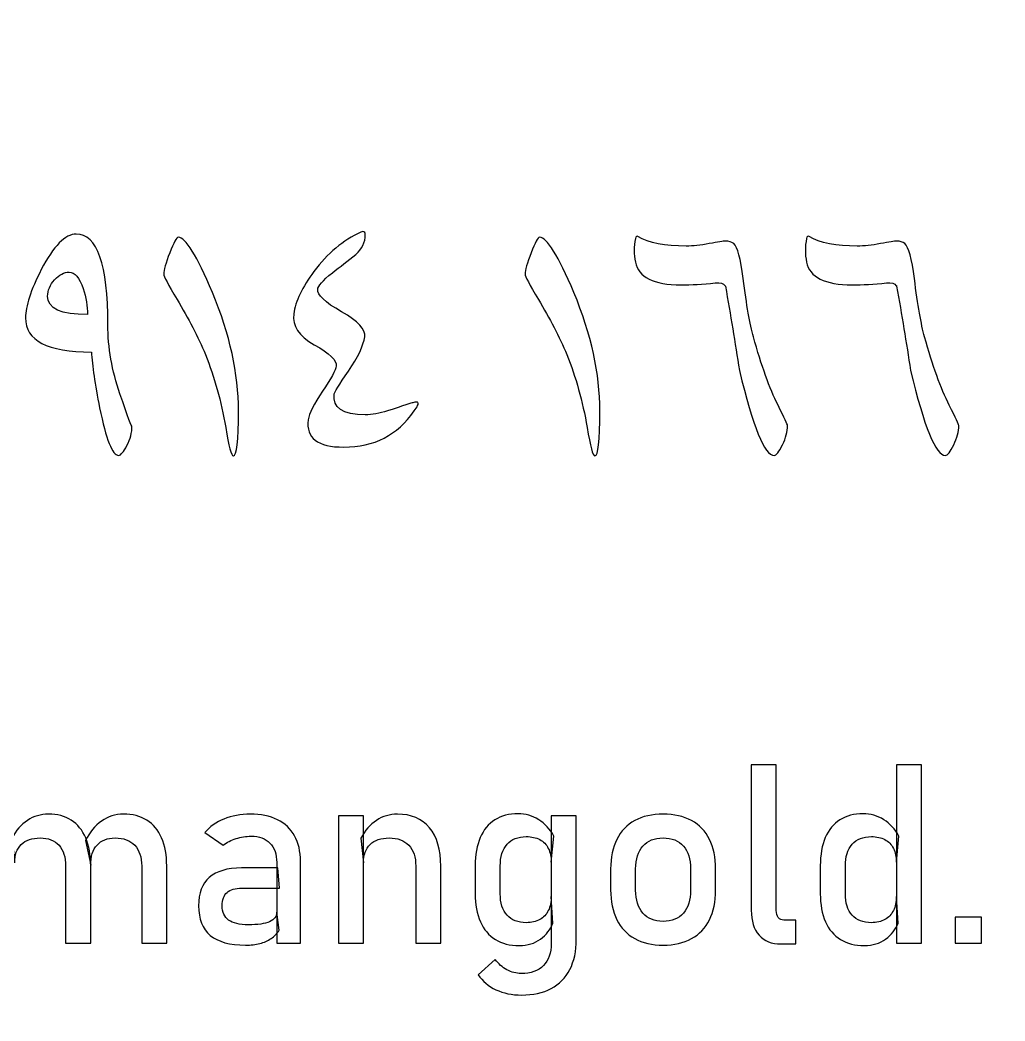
# Model space of a CAD drawing. Header units: millimetres. Extents: x -324 to 397, y -93 to 254.
# Drawn here: x 307.9 to 317.69, y 54.43 to 64.38 of the extents above; entities that cross this region are included whole.
import ezdxf

# ---------------------------------------------------------------- set-up
doc = ezdxf.new("R2010")
doc.units = ezdxf.units.MM
doc.header["$MEASUREMENT"] = 0
doc.layers.add('Layer 1', color=7, linetype='Continuous')

msp = doc.modelspace()

# ---------------------------------------------------------------- linework, layer by layer
at = {"layer": 'Layer 1', "color": 250, "lineweight": 18}
msp.add_open_spline([(296.9672, 84.2841), (296.9672, 84.2841), (330.7672, 84.2841), (330.7672, 84.2841), (332.4195, 84.2841), (333.7672, 82.9364), (333.7672, 81.2841), (333.7672, 81.2841), (333.7672, 47.4841), (333.7672, 47.4841), (333.7672, 45.8318), (332.4195, 44.4841), (330.7672, 44.4841), (330.7672, 44.4841), (296.9672, 44.4841), (296.9672, 44.4841), (295.3149, 44.4841), (293.9672, 45.8318), (293.9672, 47.4841), (293.9672, 47.4841), (293.9672, 81.2841), (293.9672, 81.2841), (293.9672, 82.9364), (295.3149, 84.2841), (296.9672, 84.2841)], degree=3, knots=[0, 0, 0, 0, 0.125, 0.125, 0.125, 0.25, 0.25, 0.25, 0.375, 0.375, 0.375, 0.5, 0.5, 0.5, 0.625, 0.625, 0.625, 0.75, 0.75, 0.75, 0.875, 0.875, 0.875, 1, 1, 1, 1], dxfattribs=at)
at = {"layer": 'Layer 1', "color": 250}
for points, knots in [([(309.0101, 60.3467), (309.0101, 60.2837), (308.9932, 60.2196), (308.9596, 60.1545), (308.926, 60.0894), (308.8987, 60.0568), (308.8777, 60.0568), (308.8147, 60.0568), (308.7517, 60.2144), (308.6887, 60.5294), (308.6425, 60.7647), (308.6152, 60.9495), (308.6068, 61.084), (308.1699, 61.084), (307.9514, 61.1974), (307.9514, 61.4242), (307.9514, 61.5376), (308.0039, 61.6973), (308.109, 61.9031), (308.2308, 62.1384), (308.3463, 62.256), (308.4555, 62.256), (308.6656, 62.256), (308.7706, 61.9556), (308.7706, 61.3549), (308.7706, 61.1281), (308.8105, 60.8991), (308.8903, 60.6681), (308.9701, 60.437), (309.0101, 60.3299), (309.0101, 60.3467)], [0, 0, 0, 0, 0.1, 0.1, 0.1, 0.2, 0.2, 0.2, 0.3, 0.3, 0.3, 0.4, 0.4, 0.4, 0.5, 0.5, 0.5, 0.6, 0.6, 0.6, 0.7, 0.7, 0.7, 0.8, 0.8, 0.8, 0.9, 0.9, 0.9, 1, 1, 1, 1]), ([(310.0687, 60.4979), (310.0687, 60.1997), (310.0519, 60.0505), (310.0183, 60.0505), (309.9973, 60.0505), (309.9721, 60.1451), (309.9427, 60.3341), (309.8964, 60.5946), (309.8292, 60.8361), (309.741, 61.0587), (309.6654, 61.2352), (309.5709, 61.4179), (309.4575, 61.607), (309.3692, 61.754), (309.3251, 61.838), (309.3251, 61.859), (309.3251, 61.8968), (309.3451, 61.9672), (309.385, 62.0701), (309.4249, 62.173), (309.4533, 62.2245), (309.4701, 62.2245), (309.5415, 62.2245), (309.6549, 62.0418), (309.8103, 61.6763), (309.9826, 61.2604), (310.0687, 60.8676), (310.0687, 60.4979)], [0, 0, 0, 0, 0.111111, 0.111111, 0.111111, 0.222222, 0.222222, 0.222222, 0.333333, 0.333333, 0.333333, 0.444444, 0.444444, 0.444444, 0.555556, 0.555556, 0.555556, 0.666667, 0.666667, 0.666667, 0.777778, 0.777778, 0.777778, 0.888889, 0.888889, 0.888889, 1, 1, 1, 1]), ([(311.8141, 60.4979), (311.6503, 60.2585), (311.4172, 60.1388), (311.1147, 60.1388), (310.8543, 60.1388), (310.7366, 60.2291), (310.7618, 60.4097), (310.7702, 60.4727), (310.8175, 60.5672), (310.9036, 60.6933), (310.9897, 60.8193), (311.0349, 60.9033), (311.0391, 60.9453), (311.0475, 60.9999), (310.975, 61.0703), (310.8217, 61.1564), (310.6684, 61.2425), (310.6001, 61.3444), (310.6169, 61.462), (310.6337, 61.5881), (310.7009, 61.7288), (310.8185, 61.8842), (310.953, 62.0648), (311.1084, 62.1951), (311.2848, 62.2749), (311.2932, 62.2791), (311.2995, 62.2812), (311.3037, 62.2812), (311.3205, 62.2812), (311.3289, 62.2707), (311.3289, 62.2497), (311.3289, 62.1741), (311.2974, 62.109), (311.2344, 62.0544), (311.1546, 61.9913), (311.0769, 61.9304), (311.0013, 61.8716), (310.9047, 61.7918), (310.8563, 61.7372), (310.8563, 61.7078), (310.8479, 61.6532), (310.9267, 61.5786), (311.0926, 61.4841), (311.2586, 61.3896), (311.3353, 61.3066), (311.3226, 61.2352), (311.31, 61.147), (311.2565, 61.0335), (311.162, 60.8949), (311.0674, 60.7563), (311.0202, 60.6807), (311.0202, 60.6681), (310.9992, 60.5294), (311.1021, 60.4601), (311.3289, 60.4601), (311.3962, 60.4601), (311.4697, 60.4727), (311.5495, 60.4979), (311.7091, 60.5525), (311.7931, 60.5798), (311.8015, 60.5798), (311.8309, 60.5882), (311.8478, 60.5882), (311.852, 60.5798), (311.8562, 60.5756), (311.8551, 60.5662), (311.8488, 60.5515), (311.8425, 60.5368), (311.8309, 60.5189), (311.8141, 60.4979)], [0, 0, 0, 0, 0.043478, 0.043478, 0.043478, 0.086957, 0.086957, 0.086957, 0.130435, 0.130435, 0.130435, 0.173913, 0.173913, 0.173913, 0.217391, 0.217391, 0.217391, 0.26087, 0.26087, 0.26087, 0.304348, 0.304348, 0.304348, 0.347826, 0.347826, 0.347826, 0.391304, 0.391304, 0.391304, 0.434783, 0.434783, 0.434783, 0.478261, 0.478261, 0.478261, 0.521739, 0.521739, 0.521739, 0.565217, 0.565217, 0.565217, 0.608696, 0.608696, 0.608696, 0.652174, 0.652174, 0.652174, 0.695652, 0.695652, 0.695652, 0.73913, 0.73913, 0.73913, 0.782609, 0.782609, 0.782609, 0.826087, 0.826087, 0.826087, 0.869565, 0.869565, 0.869565, 0.913043, 0.913043, 0.913043, 0.956522, 0.956522, 0.956522, 1, 1, 1, 1]), ([(313.6601, 60.4979), (313.6601, 60.1997), (313.6433, 60.0505), (313.6097, 60.0505), (313.5887, 60.0505), (313.5635, 60.1451), (313.5341, 60.3341), (313.4879, 60.5946), (313.4207, 60.8361), (313.3325, 61.0587), (313.2568, 61.2352), (313.1623, 61.4179), (313.0489, 61.607), (312.9607, 61.754), (312.9166, 61.838), (312.9166, 61.859), (312.9166, 61.8968), (312.9365, 61.9672), (312.9764, 62.0701), (313.0163, 62.173), (313.0447, 62.2245), (313.0615, 62.2245), (313.1329, 62.2245), (313.2464, 62.0418), (313.4018, 61.6763), (313.574, 61.2604), (313.6601, 60.8676), (313.6601, 60.4979)], [0, 0, 0, 0, 0.111111, 0.111111, 0.111111, 0.222222, 0.222222, 0.222222, 0.333333, 0.333333, 0.333333, 0.444444, 0.444444, 0.444444, 0.555556, 0.555556, 0.555556, 0.666667, 0.666667, 0.666667, 0.777778, 0.777778, 0.777778, 0.888889, 0.888889, 0.888889, 1, 1, 1, 1]), ([(315.5253, 60.353), (315.5253, 60.2942), (315.5085, 60.2301), (315.4749, 60.1608), (315.4413, 60.0915), (315.414, 60.0568), (315.393, 60.0568), (315.2964, 60.0568), (315.1809, 60.3383), (315.0464, 60.9012), (315.0044, 61.1743), (314.9582, 61.4536), (314.9078, 61.7393), (314.9078, 61.7435), (314.9057, 61.7456), (314.9015, 61.7456), (314.8889, 61.7666), (314.8574, 61.775), (314.807, 61.7708), (314.6809, 61.7582), (314.5675, 61.7519), (314.4667, 61.7519), (314.1936, 61.7519), (314.0424, 61.8275), (314.013, 61.9787), (313.9962, 62.0544), (313.9962, 62.1321), (314.013, 62.2119), (314.0172, 62.2329), (314.0256, 62.2392), (314.0382, 62.2308), (314.1474, 62.1678), (314.3071, 62.1363), (314.5171, 62.1363), (314.5843, 62.1363), (314.661, 62.1447), (314.7471, 62.1615), (314.8332, 62.1783), (314.8868, 62.1867), (314.9078, 62.1867), (314.9414, 62.1867), (314.9687, 62.1783), (314.9897, 62.1615), (315.0275, 62.1279), (315.059, 62.0123), (315.0842, 61.8149), (315.1178, 61.5502), (315.1515, 61.357), (315.1851, 61.2352), (315.2649, 60.9495), (315.3468, 60.7227), (315.4308, 60.5546), (315.4938, 60.4286), (315.5253, 60.3614), (315.5253, 60.353)], [0, 0, 0, 0, 0.055556, 0.055556, 0.055556, 0.111111, 0.111111, 0.111111, 0.166667, 0.166667, 0.166667, 0.222222, 0.222222, 0.222222, 0.277778, 0.277778, 0.277778, 0.333333, 0.333333, 0.333333, 0.388889, 0.388889, 0.388889, 0.444444, 0.444444, 0.444444, 0.5, 0.5, 0.5, 0.555556, 0.555556, 0.555556, 0.611111, 0.611111, 0.611111, 0.666667, 0.666667, 0.666667, 0.722222, 0.722222, 0.722222, 0.777778, 0.777778, 0.777778, 0.833333, 0.833333, 0.833333, 0.888889, 0.888889, 0.888889, 0.944444, 0.944444, 0.944444, 1, 1, 1, 1]), ([(317.2267, 60.353), (317.2267, 60.2942), (317.2099, 60.2301), (317.1763, 60.1608), (317.1427, 60.0915), (317.1154, 60.0568), (317.0943, 60.0568), (316.9977, 60.0568), (316.8822, 60.3383), (316.7478, 60.9012), (316.7058, 61.1743), (316.6596, 61.4536), (316.6091, 61.7393), (316.6091, 61.7435), (316.607, 61.7456), (316.6028, 61.7456), (316.5902, 61.7666), (316.5587, 61.775), (316.5083, 61.7708), (316.3823, 61.7582), (316.2689, 61.7519), (316.1681, 61.7519), (315.895, 61.7519), (315.7438, 61.8275), (315.7144, 61.9787), (315.6976, 62.0544), (315.6976, 62.1321), (315.7144, 62.2119), (315.7186, 62.2329), (315.727, 62.2392), (315.7396, 62.2308), (315.8488, 62.1678), (316.0084, 62.1363), (316.2185, 62.1363), (316.2857, 62.1363), (316.3623, 62.1447), (316.4485, 62.1615), (316.5346, 62.1783), (316.5881, 62.1867), (316.6091, 62.1867), (316.6427, 62.1867), (316.6701, 62.1783), (316.6911, 62.1615), (316.7289, 62.1279), (316.7604, 62.0123), (316.7856, 61.8149), (316.8192, 61.5502), (316.8528, 61.357), (316.8864, 61.2352), (316.9662, 60.9495), (317.0481, 60.7227), (317.1322, 60.5546), (317.1952, 60.4286), (317.2267, 60.3614), (317.2267, 60.353)], [0, 0, 0, 0, 0.055556, 0.055556, 0.055556, 0.111111, 0.111111, 0.111111, 0.166667, 0.166667, 0.166667, 0.222222, 0.222222, 0.222222, 0.277778, 0.277778, 0.277778, 0.333333, 0.333333, 0.333333, 0.388889, 0.388889, 0.388889, 0.444444, 0.444444, 0.444444, 0.5, 0.5, 0.5, 0.555556, 0.555556, 0.555556, 0.611111, 0.611111, 0.611111, 0.666667, 0.666667, 0.666667, 0.722222, 0.722222, 0.722222, 0.777778, 0.777778, 0.777778, 0.833333, 0.833333, 0.833333, 0.888889, 0.888889, 0.888889, 0.944444, 0.944444, 0.944444, 1, 1, 1, 1]), ([(308.569, 61.4557), (308.569, 61.5397), (308.5543, 61.6259), (308.5249, 61.7141), (308.487, 61.8233), (308.4408, 61.8779), (308.3862, 61.8779), (308.3358, 61.8779), (308.2875, 61.8527), (308.2413, 61.8023), (308.1951, 61.7519), (308.172, 61.6973), (308.172, 61.6385), (308.172, 61.5166), (308.3043, 61.4557), (308.569, 61.4557)], [0, 0, 0, 0, 0.2, 0.2, 0.2, 0.4, 0.4, 0.4, 0.6, 0.6, 0.6, 0.8, 0.8, 0.8, 1, 1, 1, 1]), ([(315.4128, 55.5329), (315.4128, 55.5021), (315.4198, 55.4784), (315.4331, 55.4617), (315.4465, 55.4451), (315.4652, 55.4368), (315.4897, 55.4368), (315.4897, 55.4368), (315.6067, 55.4368), (315.6067, 55.4368), (315.6067, 55.4368), (315.6067, 55.2), (315.6067, 55.2), (315.6067, 55.2), (315.4606, 55.2), (315.4606, 55.2), (315.3661, 55.2), (315.2933, 55.2295), (315.2417, 55.2878), (315.1901, 55.3465), (315.1643, 55.4289), (315.1643, 55.5354), (315.1643, 55.5354), (315.1643, 56.9791), (315.1643, 56.9791), (315.1643, 56.9791), (315.4128, 56.9791), (315.4128, 56.9791), (315.4128, 56.9791), (315.4128, 55.5329), (315.4128, 55.5329)], [0, 0, 0, 0, 0.1, 0.1, 0.1, 0.2, 0.2, 0.2, 0.3, 0.3, 0.3, 0.4, 0.4, 0.4, 0.5, 0.5, 0.5, 0.6, 0.6, 0.6, 0.7, 0.7, 0.7, 0.8, 0.8, 0.8, 0.9, 0.9, 0.9, 1, 1, 1, 1]), ([(316.6064, 56.9791), (316.6064, 56.9791), (316.8552, 56.9791), (316.8552, 56.9791), (316.8552, 56.9791), (316.8552, 55.2062), (316.8552, 55.2062), (316.8552, 55.2062), (316.6064, 55.2062), (316.6064, 55.2062), (316.6064, 55.2062), (316.6064, 56.9791), (316.6064, 56.9791)], [0, 0, 0, 0, 0.25, 0.25, 0.25, 0.5, 0.5, 0.5, 0.75, 0.75, 0.75, 1, 1, 1, 1]), ([(308.3506, 55.9732), (308.3506, 56.0627), (308.3285, 56.1318), (308.2848, 56.1805), (308.2407, 56.2292), (308.1787, 56.2537), (308.0984, 56.2537), (308.0168, 56.2537), (307.9544, 56.2321), (307.9098, 56.1888), (307.8657, 56.1459), (307.8433, 56.0852), (307.8433, 56.0074), (307.8433, 56.0074), (307.8179, 56.2512), (307.8179, 56.2512), (307.857, 56.3274), (307.9078, 56.3865), (307.971, 56.4281), (308.0339, 56.4693), (308.1034, 56.4901), (308.1799, 56.4901), (308.2686, 56.4901), (308.3443, 56.4701), (308.4068, 56.4298), (308.4692, 56.3894), (308.5171, 56.3307), (308.5499, 56.2537), (308.5828, 56.1763), (308.5995, 56.0831), (308.5995, 55.9745), (308.5995, 55.9745), (308.5995, 55.2062), (308.5995, 55.2062), (308.5995, 55.2062), (308.3506, 55.2062), (308.3506, 55.2062), (308.3506, 55.2062), (308.3506, 55.9732), (308.3506, 55.9732)], [0, 0, 0, 0, 0.076923, 0.076923, 0.076923, 0.153846, 0.153846, 0.153846, 0.230769, 0.230769, 0.230769, 0.307692, 0.307692, 0.307692, 0.384615, 0.384615, 0.384615, 0.461538, 0.461538, 0.461538, 0.538462, 0.538462, 0.538462, 0.615385, 0.615385, 0.615385, 0.692308, 0.692308, 0.692308, 0.769231, 0.769231, 0.769231, 0.846154, 0.846154, 0.846154, 0.923077, 0.923077, 0.923077, 1, 1, 1, 1]), ([(309.1068, 55.9732), (309.1068, 56.0627), (309.0835, 56.1318), (309.0373, 56.1805), (308.9907, 56.2292), (308.9257, 56.2537), (308.8421, 56.2537), (308.7647, 56.2537), (308.7052, 56.23), (308.6627, 56.183), (308.6207, 56.1355), (308.5995, 56.0689), (308.5995, 55.9828), (308.5995, 55.9828), (308.5495, 56.2267), (308.5495, 56.2267), (308.5891, 56.3103), (308.6419, 56.3753), (308.7072, 56.421), (308.7726, 56.4672), (308.845, 56.4901), (308.9237, 56.4901), (309.0148, 56.4901), (309.0926, 56.4701), (309.1571, 56.4298), (309.2217, 56.3894), (309.2712, 56.3307), (309.3049, 56.2537), (309.3386, 56.1763), (309.3552, 56.0831), (309.3552, 55.9745), (309.3552, 55.9745), (309.3552, 55.2062), (309.3552, 55.2062), (309.3552, 55.2062), (309.1068, 55.2062), (309.1068, 55.2062), (309.1068, 55.2062), (309.1068, 55.9732), (309.1068, 55.9732)], [0, 0, 0, 0, 0.076923, 0.076923, 0.076923, 0.153846, 0.153846, 0.153846, 0.230769, 0.230769, 0.230769, 0.307692, 0.307692, 0.307692, 0.384615, 0.384615, 0.384615, 0.461538, 0.461538, 0.461538, 0.538462, 0.538462, 0.538462, 0.615385, 0.615385, 0.615385, 0.692308, 0.692308, 0.692308, 0.769231, 0.769231, 0.769231, 0.846154, 0.846154, 0.846154, 0.923077, 0.923077, 0.923077, 1, 1, 1, 1]), ([(310.4482, 56.0086), (310.4482, 56.0914), (310.4257, 56.1559), (310.3816, 56.2017), (310.3371, 56.2475), (310.2746, 56.2708), (310.1931, 56.2708), (310.1427, 56.2708), (310.0932, 56.2629), (310.0449, 56.2475), (309.9966, 56.2321), (309.9538, 56.2105), (309.9163, 56.183), (309.9163, 56.183), (309.7348, 56.3074), (309.7348, 56.3074), (309.7827, 56.3649), (309.846, 56.4098), (309.9242, 56.4418), (310.0029, 56.4739), (310.0898, 56.4901), (310.186, 56.4901), (310.2909, 56.4901), (310.3803, 56.4718), (310.4553, 56.4348), (310.5302, 56.3977), (310.5872, 56.344), (310.6259, 56.2737), (310.665, 56.2034), (310.6846, 56.1185), (310.6846, 56.0194), (310.6846, 56.0194), (310.6846, 55.2062), (310.6846, 55.2062), (310.6846, 55.2062), (310.4482, 55.2062), (310.4482, 55.2062), (310.4482, 55.2062), (310.4482, 56.0086), (310.4482, 56.0086)], [0, 0, 0, 0, 0.076923, 0.076923, 0.076923, 0.153846, 0.153846, 0.153846, 0.230769, 0.230769, 0.230769, 0.307692, 0.307692, 0.307692, 0.384615, 0.384615, 0.384615, 0.461538, 0.461538, 0.461538, 0.538462, 0.538462, 0.538462, 0.615385, 0.615385, 0.615385, 0.692308, 0.692308, 0.692308, 0.769231, 0.769231, 0.769231, 0.846154, 0.846154, 0.846154, 0.923077, 0.923077, 0.923077, 1, 1, 1, 1]), ([(311.0625, 56.4718), (311.0625, 56.4718), (311.311, 56.4718), (311.311, 56.4718), (311.311, 56.4718), (311.311, 55.2062), (311.311, 55.2062), (311.311, 55.2062), (311.0625, 55.2062), (311.0625, 55.2062), (311.0625, 55.2062), (311.0625, 56.4718), (311.0625, 56.4718)], [0, 0, 0, 0, 0.25, 0.25, 0.25, 0.5, 0.5, 0.5, 0.75, 0.75, 0.75, 1, 1, 1, 1]), ([(311.8303, 55.9732), (311.8303, 56.0627), (311.8075, 56.1318), (311.7608, 56.1805), (311.7146, 56.2292), (311.6497, 56.2537), (311.5661, 56.2537), (311.4845, 56.2537), (311.4221, 56.2321), (311.3775, 56.1888), (311.3334, 56.1459), (311.311, 56.0852), (311.311, 56.0074), (311.311, 56.0074), (311.2856, 56.2512), (311.2856, 56.2512), (311.3247, 56.3274), (311.3755, 56.3865), (311.4387, 56.4281), (311.5016, 56.4693), (311.5711, 56.4901), (311.6476, 56.4901), (311.785, 56.4901), (311.8911, 56.4452), (311.9664, 56.3553), (312.0418, 56.2654), (312.0792, 56.1385), (312.0792, 55.9745), (312.0792, 55.9745), (312.0792, 55.2062), (312.0792, 55.2062), (312.0792, 55.2062), (311.8303, 55.2062), (311.8303, 55.2062), (311.8303, 55.2062), (311.8303, 55.9732), (311.8303, 55.9732)], [0, 0, 0, 0, 0.083333, 0.083333, 0.083333, 0.166667, 0.166667, 0.166667, 0.25, 0.25, 0.25, 0.333333, 0.333333, 0.333333, 0.416667, 0.416667, 0.416667, 0.5, 0.5, 0.5, 0.583333, 0.583333, 0.583333, 0.666667, 0.666667, 0.666667, 0.75, 0.75, 0.75, 0.833333, 0.833333, 0.833333, 0.916667, 0.916667, 0.916667, 1, 1, 1, 1]), ([(312.8587, 55.1841), (312.7659, 55.1841), (312.6868, 55.2045), (312.6215, 55.2445), (312.5561, 55.2849), (312.5062, 55.3435), (312.4721, 55.421), (312.4379, 55.4979), (312.4209, 55.5908), (312.4209, 55.699), (312.4209, 55.699), (312.4209, 55.9778), (312.4209, 55.9778), (312.4209, 56.0868), (312.4375, 56.1801), (312.4708, 56.2571), (312.5041, 56.3345), (312.5528, 56.3932), (312.6165, 56.4335), (312.6801, 56.4735), (312.7567, 56.4939), (312.8462, 56.4939), (312.9211, 56.4939), (312.9898, 56.4743), (313.0518, 56.4352), (313.1138, 56.3961), (313.1642, 56.3415), (313.2025, 56.2708), (313.2025, 56.2708), (313.1767, 56.0123), (313.1767, 56.0123), (313.1767, 56.0656), (313.1671, 56.1118), (313.1475, 56.1501), (313.128, 56.188), (313.0997, 56.2171), (313.0626, 56.2371), (313.0256, 56.2571), (312.981, 56.2671), (312.9282, 56.2671), (312.8458, 56.2671), (312.7825, 56.2412), (312.7372, 56.1901), (312.6922, 56.1389), (312.6697, 56.0669), (312.6697, 55.9745), (312.6697, 55.9745), (312.6697, 55.699), (312.6697, 55.699), (312.6697, 55.607), (312.6922, 55.5358), (312.7372, 55.4859), (312.7825, 55.4359), (312.8458, 55.411), (312.9282, 55.411), (312.981, 55.411), (313.0256, 55.4214), (313.0626, 55.4422), (313.0997, 55.463), (313.128, 55.4925), (313.1475, 55.5317), (313.1671, 55.5708), (313.1767, 55.6174), (313.1767, 55.6719), (313.1767, 55.6719), (313.1937, 55.4051), (313.1937, 55.4051), (313.1687, 55.3423), (313.1275, 55.2899), (313.0701, 55.2478), (313.0127, 55.2054), (312.9423, 55.1841), (312.8587, 55.1841)], [0, 0, 0, 0, 0.041667, 0.041667, 0.041667, 0.083333, 0.083333, 0.083333, 0.125, 0.125, 0.125, 0.166667, 0.166667, 0.166667, 0.208333, 0.208333, 0.208333, 0.25, 0.25, 0.25, 0.291667, 0.291667, 0.291667, 0.333333, 0.333333, 0.333333, 0.375, 0.375, 0.375, 0.416667, 0.416667, 0.416667, 0.458333, 0.458333, 0.458333, 0.5, 0.5, 0.5, 0.541667, 0.541667, 0.541667, 0.583333, 0.583333, 0.583333, 0.625, 0.625, 0.625, 0.666667, 0.666667, 0.666667, 0.708333, 0.708333, 0.708333, 0.75, 0.75, 0.75, 0.791667, 0.791667, 0.791667, 0.833333, 0.833333, 0.833333, 0.875, 0.875, 0.875, 0.916667, 0.916667, 0.916667, 0.958333, 0.958333, 0.958333, 1, 1, 1, 1]), ([(312.8816, 54.6918), (312.7867, 54.6918), (312.7014, 54.7093), (312.6265, 54.7447), (312.5511, 54.78), (312.4929, 54.83), (312.4512, 54.8941), (312.4512, 54.8941), (312.4512, 54.8941), (312.4512, 54.8941), (312.4512, 54.8941), (312.6194, 55.0464), (312.6194, 55.0464), (312.6194, 55.0464), (312.6194, 55.0464), (312.6194, 55.0464), (312.6523, 55.0019), (312.691, 54.9673), (312.7359, 54.9428), (312.7813, 54.9186), (312.8283, 54.9061), (312.8778, 54.9061), (312.9731, 54.9061), (313.0468, 54.9324), (313.0988, 54.9848), (313.1509, 55.0372), (313.1767, 55.1113), (313.1767, 55.2074), (313.1767, 55.2074), (313.1767, 56.4718), (313.1767, 56.4718), (313.1767, 56.4718), (313.4255, 56.4718), (313.4255, 56.4718), (313.4255, 56.4718), (313.4255, 55.2441), (313.4255, 55.2441), (313.4255, 55.128), (313.4043, 55.0281), (313.3614, 54.9453), (313.319, 54.8624), (313.257, 54.7992), (313.1754, 54.7563), (313.0943, 54.713), (312.9964, 54.6918), (312.8816, 54.6918)], [0, 0, 0, 0, 0.066667, 0.066667, 0.066667, 0.133333, 0.133333, 0.133333, 0.2, 0.2, 0.2, 0.266667, 0.266667, 0.266667, 0.333333, 0.333333, 0.333333, 0.4, 0.4, 0.4, 0.466667, 0.466667, 0.466667, 0.533333, 0.533333, 0.533333, 0.6, 0.6, 0.6, 0.666667, 0.666667, 0.666667, 0.733333, 0.733333, 0.733333, 0.8, 0.8, 0.8, 0.866667, 0.866667, 0.866667, 0.933333, 0.933333, 0.933333, 1, 1, 1, 1]), ([(314.2887, 55.1879), (314.1788, 55.1879), (314.0851, 55.2095), (314.0069, 55.2524), (313.9291, 55.2957), (313.8691, 55.3585), (313.8284, 55.4409), (313.7872, 55.5233), (313.7668, 55.6228), (313.7668, 55.7389), (313.7668, 55.7389), (313.7668, 55.9449), (313.7668, 55.9449), (313.7668, 56.0598), (313.7872, 56.158), (313.8284, 56.2396), (313.8691, 56.3212), (313.9291, 56.3836), (314.0069, 56.426), (314.0851, 56.4689), (314.1788, 56.4901), (314.2887, 56.4901), (314.3981, 56.4901), (314.4922, 56.4689), (314.5704, 56.426), (314.6482, 56.3836), (314.7078, 56.3212), (314.749, 56.2396), (314.7897, 56.158), (314.8106, 56.0598), (314.8106, 55.9449), (314.8106, 55.9449), (314.8106, 55.7352), (314.8106, 55.7352), (314.8106, 55.6199), (314.7897, 55.5213), (314.749, 55.4397), (314.7078, 55.3581), (314.6482, 55.2957), (314.5704, 55.2524), (314.4922, 55.2095), (314.3981, 55.1879), (314.2887, 55.1879)], [0, 0, 0, 0, 0.071429, 0.071429, 0.071429, 0.142857, 0.142857, 0.142857, 0.214286, 0.214286, 0.214286, 0.285714, 0.285714, 0.285714, 0.357143, 0.357143, 0.357143, 0.428571, 0.428571, 0.428571, 0.5, 0.5, 0.5, 0.571429, 0.571429, 0.571429, 0.642857, 0.642857, 0.642857, 0.714286, 0.714286, 0.714286, 0.785714, 0.785714, 0.785714, 0.857143, 0.857143, 0.857143, 0.928571, 0.928571, 0.928571, 1, 1, 1, 1]), ([(316.2884, 55.1841), (316.1956, 55.1841), (316.1165, 55.2045), (316.0512, 55.2445), (315.9858, 55.2849), (315.9359, 55.3435), (315.9018, 55.421), (315.8676, 55.4979), (315.8506, 55.5908), (315.8506, 55.699), (315.8506, 55.699), (315.8506, 55.9778), (315.8506, 55.9778), (315.8506, 56.0868), (315.8672, 56.1801), (315.9005, 56.2571), (315.9338, 56.3345), (315.9825, 56.3932), (316.0462, 56.4335), (316.1098, 56.4735), (316.1864, 56.4939), (316.2759, 56.4939), (316.3508, 56.4939), (316.4195, 56.4743), (316.4815, 56.4352), (316.5435, 56.3961), (316.5939, 56.3415), (316.6322, 56.2708), (316.6322, 56.2708), (316.6064, 56.0123), (316.6064, 56.0123), (316.6064, 56.0656), (316.5968, 56.1118), (316.5772, 56.1501), (316.5577, 56.188), (316.5294, 56.2171), (316.4923, 56.2371), (316.4553, 56.2571), (316.4107, 56.2671), (316.3579, 56.2671), (316.2755, 56.2671), (316.2122, 56.2412), (316.1669, 56.1901), (316.1219, 56.1389), (316.0994, 56.0669), (316.0994, 55.9745), (316.0994, 55.9745), (316.0994, 55.699), (316.0994, 55.699), (316.0994, 55.607), (316.1219, 55.5358), (316.1669, 55.4859), (316.2122, 55.4359), (316.2755, 55.411), (316.3579, 55.411), (316.4107, 55.411), (316.4553, 55.4214), (316.4923, 55.4422), (316.5294, 55.463), (316.5577, 55.4925), (316.5772, 55.5317), (316.5968, 55.5708), (316.6064, 55.6174), (316.6064, 55.6719), (316.6064, 55.6719), (316.6234, 55.4051), (316.6234, 55.4051), (316.5984, 55.3423), (316.5572, 55.2899), (316.4998, 55.2478), (316.4424, 55.2054), (316.372, 55.1841), (316.2884, 55.1841)], [0, 0, 0, 0, 0.041667, 0.041667, 0.041667, 0.083333, 0.083333, 0.083333, 0.125, 0.125, 0.125, 0.166667, 0.166667, 0.166667, 0.208333, 0.208333, 0.208333, 0.25, 0.25, 0.25, 0.291667, 0.291667, 0.291667, 0.333333, 0.333333, 0.333333, 0.375, 0.375, 0.375, 0.416667, 0.416667, 0.416667, 0.458333, 0.458333, 0.458333, 0.5, 0.5, 0.5, 0.541667, 0.541667, 0.541667, 0.583333, 0.583333, 0.583333, 0.625, 0.625, 0.625, 0.666667, 0.666667, 0.666667, 0.708333, 0.708333, 0.708333, 0.75, 0.75, 0.75, 0.791667, 0.791667, 0.791667, 0.833333, 0.833333, 0.833333, 0.875, 0.875, 0.875, 0.916667, 0.916667, 0.916667, 0.958333, 0.958333, 0.958333, 1, 1, 1, 1]), ([(314.2887, 55.4243), (314.3756, 55.4243), (314.4426, 55.4517), (314.4905, 55.5063), (314.538, 55.5608), (314.5617, 55.6369), (314.5617, 55.7352), (314.5617, 55.7352), (314.5617, 55.9449), (314.5617, 55.9449), (314.5617, 56.0436), (314.538, 56.1193), (314.4905, 56.173), (314.4426, 56.2267), (314.3756, 56.2537), (314.2887, 56.2537), (314.2017, 56.2537), (314.1343, 56.2267), (314.0868, 56.173), (314.0394, 56.1193), (314.0156, 56.0436), (314.0156, 55.9449), (314.0156, 55.9449), (314.0156, 55.7352), (314.0156, 55.7352), (314.0156, 55.6369), (314.0394, 55.5608), (314.0868, 55.5063), (314.1343, 55.4517), (314.2017, 55.4243), (314.2887, 55.4243)], [0, 0, 0, 0, 0.1, 0.1, 0.1, 0.2, 0.2, 0.2, 0.3, 0.3, 0.3, 0.4, 0.4, 0.4, 0.5, 0.5, 0.5, 0.6, 0.6, 0.6, 0.7, 0.7, 0.7, 0.8, 0.8, 0.8, 0.9, 0.9, 0.9, 1, 1, 1, 1]), ([(310.1381, 55.1879), (309.9821, 55.1879), (309.8655, 55.2204), (309.7885, 55.2849), (309.7111, 55.3494), (309.6724, 55.4476), (309.6724, 55.5791), (309.6724, 55.7044), (309.7078, 55.7984), (309.7785, 55.8609), (309.8493, 55.9237), (309.9562, 55.9549), (310.0994, 55.9549), (310.0994, 55.9549), (310.459, 55.9549), (310.459, 55.9549), (310.459, 55.9549), (310.4761, 55.7547), (310.4761, 55.7547), (310.4761, 55.7547), (310.1007, 55.7547), (310.1007, 55.7547), (310.0353, 55.7547), (309.987, 55.7406), (309.9546, 55.7114), (309.9225, 55.6827), (309.9067, 55.6386), (309.9067, 55.5791), (309.9067, 55.515), (309.9279, 55.4676), (309.9708, 55.4368), (310.0133, 55.4056), (310.0782, 55.3902), (310.1652, 55.3902), (310.2601, 55.3902), (310.3312, 55.4006), (310.3778, 55.421), (310.4245, 55.4409), (310.4482, 55.473), (310.4482, 55.5158), (310.4482, 55.5158), (310.4736, 55.3377), (310.4736, 55.3377), (310.4515, 55.3036), (310.4245, 55.2757), (310.3924, 55.2536), (310.3604, 55.232), (310.3233, 55.2154), (310.2809, 55.2045), (310.2388, 55.1933), (310.191, 55.1879), (310.1381, 55.1879)], [0, 0, 0, 0, 0.058824, 0.058824, 0.058824, 0.117647, 0.117647, 0.117647, 0.176471, 0.176471, 0.176471, 0.235294, 0.235294, 0.235294, 0.294118, 0.294118, 0.294118, 0.352941, 0.352941, 0.352941, 0.411765, 0.411765, 0.411765, 0.470588, 0.470588, 0.470588, 0.529412, 0.529412, 0.529412, 0.588235, 0.588235, 0.588235, 0.647059, 0.647059, 0.647059, 0.705882, 0.705882, 0.705882, 0.764706, 0.764706, 0.764706, 0.823529, 0.823529, 0.823529, 0.882353, 0.882353, 0.882353, 0.941176, 0.941176, 0.941176, 1, 1, 1, 1]), ([(317.1902, 55.4671), (317.1902, 55.4671), (317.4512, 55.4671), (317.4512, 55.4671), (317.4512, 55.4671), (317.4512, 55.2062), (317.4512, 55.2062), (317.4512, 55.2062), (317.1902, 55.2062), (317.1902, 55.2062), (317.1902, 55.2062), (317.1902, 55.4671), (317.1902, 55.4671)], [0, 0, 0, 0, 0.25, 0.25, 0.25, 0.5, 0.5, 0.5, 0.75, 0.75, 0.75, 1, 1, 1, 1])]:
    msp.add_open_spline(points, degree=3, knots=knots, dxfattribs=at)

doc.saveas('drawing.dxf')
